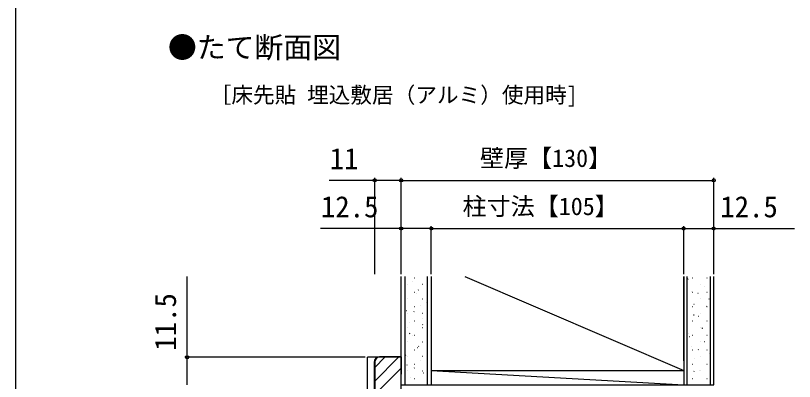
# Model space of a CAD drawing. Units: millimetres, scale not verified. Extents: x -525 to 525, y -783 to 779.
# Drawn here: x -525 to -201.1, y -151.6 to 0.4 of the extents above; entities that cross this region are included whole.
import ezdxf
from ezdxf.enums import TextEntityAlignment as Align

# ---------------------------------------------------------------- set-up
doc = ezdxf.new("R2010")
doc.units = ezdxf.units.MM
doc.header["$LTSCALE"] = 4
for name, color, linetype in [('0-2_USER1', 3, 'Continuous'), ('0-4_YKK_12', 2, 'Continuous'), ('0-7_YKK_D', 6, 'Continuous'), ('0-8_YKK_ZWAK', 7, 'Continuous'), ('0-9_YSS_K', 3, 'Continuous'), ('0-A_YSS_KE', 3, 'Continuous')]:
    doc.layers.add(name, color=color, linetype=linetype)
doc.styles.add('ＭＳ ゴシック', font='')
doc.styles.get('ＭＳ ゴシック').set_extended_font_data('MS Gothic')

msp = doc.modelspace()

# ---------------------------------------------------------------- linework, layer by layer
at = {"layer": '0-4_YKK_12'}
for p in [(-378.631, -274.342), (-373.631, -141.522)]:
    msp.add_line(p, (-378.631, -141.522), dxfattribs=at)
at = {"layer": '0-7_YKK_D'}
for p, q in [((-375.631, -107.022), (-375.631, -67.022)), ((-364.631, -107.022), (-364.631, -67.022)), ((-364.631, -107.022), (-364.631, -67.022)), ((-364.631, -68.022), (-234.631, -68.022)), ((-234.631, -107.022), (-234.631, -67.022)), ((-364.631, -107.022), (-364.631, -87.022)), ((-352.131, -107.022), (-352.131, -87.022)), ((-352.131, -107.022), (-352.131, -87.022)), ((-247.131, -107.022), (-247.131, -87.022)), ((-247.131, -107.022), (-247.131, -87.022)), ((-234.631, -107.022), (-234.631, -87.022)), ((-352.131, -88.022), (-247.131, -88.022)), ((-379.631, -141.522), (-454.631, -141.522))]:
    msp.add_line(p, q, dxfattribs=at)
for points in [[(-364.631, -68.022), (-375.631, -68.022), (-394.522, -68.022)], [(-352.131, -88.022), (-364.631, -88.022), (-398.181, -88.022)], [(-247.131, -88.022), (-234.631, -88.022), (-201.081, -88.022)], [(-453.631, -153.022), (-453.631, -141.522), (-453.631, -107.972)]]:
    msp.add_lwpolyline(points, dxfattribs=at)
for centre in [(-375.631, -68.022), (-364.631, -68.022), (-364.631, -68.022), (-234.631, -68.022), (-364.631, -88.022), (-352.131, -88.022), (-352.131, -88.022), (-247.131, -88.022), (-247.131, -88.022), (-234.631, -88.022), (-453.631, -141.522)]:
    msp.add_circle(centre, 0.637, dxfattribs=at)
at = {"layer": '0-8_YKK_ZWAK'}
msp.add_line((-525, 746.7), (-525, -783.3), dxfattribs=at)
at = {"layer": '0-9_YSS_K'}
for p, q in [((-364.631, -153.022), (-364.631, -108.022)), ((-363.131, -108.022), (-363.131, -153.022)), ((-360.027, -109.844), (-360.008, -109.838)), ((-359.071, -108.469), (-358.971, -108.469)), ((-353.631, -153.022), (-353.631, -108.022)), ((-352.131, -108.022), (-352.131, -143.022)), ((-352.131, -108.022), (-352.131, -153.022)), ((-338.131, -108.022), (-247.131, -147.022)), ((-247.131, -143.022), (-247.131, -108.022)), ((-247.131, -108.022), (-247.131, -153.022)), ((-245.631, -153.022), (-245.631, -108.022)), ((-245.35, -109.009), (-245.331, -109.002)), ((-243.551, -108.469), (-243.451, -108.469)), ((-237.471, -108.469), (-237.371, -108.469)), ((-236.131, -108.022), (-236.131, -153.022)), ((-361.921, -111.219), (-361.821, -111.219)), ((-355.841, -111.219), (-355.741, -111.219)), ((-240.321, -111.219), (-240.221, -111.219)), ((-238.572, -112.29), (-238.553, -112.283)), ((-359.071, -114.449), (-358.971, -114.449)), ((-358.075, -114.835), (-358.056, -114.828)), ((-357.562, -113.584), (-357.395, -113.474)), ((-244.058, -114.233), (-244.039, -114.226)), ((-243.551, -114.449), (-243.451, -114.449)), ((-241.229, -114.941), (-241.062, -114.831)), ((-237.471, -114.449), (-237.371, -114.449)), ((-361.921, -117.199), (-361.821, -117.199)), ((-355.841, -117.199), (-355.741, -117.199)), ((-353.952, -119.031), (-353.786, -118.92)), ((-242.86, -119.491), (-242.842, -119.484)), ((-240.321, -117.199), (-240.221, -117.199)), ((-236.62, -117.281), (-236.601, -117.274)), ((-362.363, -122.036), (-362.345, -122.029)), ((-359.331, -122.591), (-359.164, -122.48)), ((-359.071, -120.429), (-358.971, -120.429)), ((-356.783, -120.059), (-356.764, -120.053)), ((-243.551, -120.429), (-243.451, -120.429)), ((-237.619, -120.387), (-237.452, -120.277)), ((-237.471, -120.429), (-237.371, -120.429)), ((-361.921, -123.179), (-361.821, -123.179)), ((-355.841, -123.179), (-355.741, -123.179)), ((-355.585, -125.317), (-355.566, -125.31)), ((-242.998, -123.947), (-242.831, -123.837)), ((-240.909, -124.481), (-240.89, -124.475)), ((-240.321, -123.179), (-240.221, -123.179)), ((-361.921, -129.159), (-361.821, -129.159)), ((-361.071, -127.26), (-361.053, -127.253)), ((-359.071, -126.409), (-358.971, -126.409)), ((-355.841, -129.159), (-355.741, -129.159)), ((-355.721, -128.037), (-355.555, -127.927)), ((-243.551, -126.409), (-243.451, -126.409)), ((-240.321, -129.159), (-240.221, -129.159)), ((-239.388, -129.394), (-239.221, -129.283)), ((-237.471, -126.409), (-237.371, -126.409)), ((-361.1, -131.597), (-360.933, -131.487)), ((-359.874, -132.518), (-359.855, -132.511)), ((-359.071, -132.389), (-358.971, -132.389)), ((-353.633, -130.308), (-353.631, -130.307)), ((-245.197, -131.682), (-245.178, -131.675)), ((-243.551, -132.389), (-243.451, -132.389)), ((-239.617, -129.706), (-239.598, -129.699)), ((-237.471, -132.389), (-237.371, -132.389)), ((-361.921, -135.139), (-361.821, -135.139)), ((-355.841, -135.139), (-355.741, -135.139)), ((-244.766, -132.954), (-244.6, -132.843)), ((-240.321, -135.139), (-240.221, -135.139)), ((-238.419, -134.963), (-238.4, -134.957)), ((-359.071, -138.369), (-358.971, -138.369)), ((-357.922, -137.508), (-357.903, -137.502)), ((-357.49, -137.043), (-357.323, -136.933)), ((-243.905, -136.906), (-243.886, -136.9)), ((-243.551, -138.369), (-243.451, -138.369)), ((-241.157, -138.4), (-240.99, -138.29)), ((-237.471, -138.369), (-237.371, -138.369)), ((-375.631, -145.741), (-371.412, -141.522)), ((-375.631, -151.398), (-365.755, -141.522)), ((-362.869, -140.603), (-362.702, -140.493)), ((-361.921, -141.119), (-361.821, -141.119)), ((-355.841, -141.119), (-355.741, -141.119)), ((-242.707, -142.164), (-242.688, -142.157)), ((-240.321, -141.119), (-240.221, -141.119)), ((-236.467, -139.954), (-236.448, -139.947)), ((-362.21, -144.709), (-362.191, -144.702)), ((-359.071, -144.349), (-358.971, -144.349)), ((-356.63, -142.733), (-356.611, -142.726)), ((-243.551, -144.349), (-243.451, -144.349)), ((-237.471, -144.349), (-237.371, -144.349)), ((-375.631, -157.055), (-364.631, -146.055)), ((-361.921, -147.099), (-361.821, -147.099)), ((-359.259, -146.05), (-359.092, -145.939)), ((-355.841, -147.099), (-355.741, -147.099)), ((-355.432, -147.99), (-355.413, -147.984)), ((-352.131, -147.022), (-247.131, -147.022)), ((-352.131, -147.022), (-247.131, -153.022)), ((-242.926, -147.406), (-242.759, -147.296)), ((-240.755, -147.155), (-240.736, -147.148)), ((-240.321, -147.099), (-240.221, -147.099)), ((-360.918, -149.933), (-360.899, -149.927)), ((-359.071, -150.329), (-358.971, -150.329)), ((-243.551, -150.329), (-243.451, -150.329)), ((-237.471, -150.329), (-237.371, -150.329))]:
    msp.add_line(p, q, dxfattribs=at)
msp.add_lwpolyline([(-364.631, -153.022), (-234.631, -153.022), (-234.631, -108.022)], dxfattribs=at)
at = {"layer": '0-A_YSS_KE'}
for p, q in [((-375.831, -143.522), (-375.831, -163.522)), ((-375.631, -143.522), (-375.631, -163.522)), ((-364.631, -148.522), (-364.431, -148.522))]:
    msp.add_line(p, q, dxfattribs=at)
for points in [[(-364.431, -148.522), (-364.431, -141.322), (-373.631, -141.322)], [(-373.631, -165.522), (-355.631, -165.522), (-355.631, -158.522), (-364.631, -158.522), (-364.631, -141.522), (-373.631, -141.522)]]:
    msp.add_lwpolyline(points, dxfattribs=at)
for radius in [2.2, 2]:
    msp.add_arc((-373.631, -143.522), radius, 90, 180, dxfattribs=at)

# ---------------------------------------------------------------- texts
at = {"layer": '0-2_USER1', "style": 'ＭＳ ゴシック'}
for s, height, p in [('●たて断面図', 8.798, (-461.636, -19.81)), ('［床先貼 埋込敷居（アルミ）使用時]', 6.598, (-444.25, -37.81))]:
    msp.add_text(s, height=height, dxfattribs=at).set_placement(p, align=Align.BOTTOM_LEFT)
at = {"layer": '0-7_YKK_D', "style": 'ＭＳ ゴシック'}
for s, height, p in [('11', 8.798, (-394.363, -66.022)), ('壁厚【130】', 7.331, (-331.847, -64.658)), ('柱寸法【105】', 7.331, (-339.092, -84.658)), ('12.5', 8.798, (-398.022, -86.022)), ('12.5', 8.798, (-231.922, -86.022))]:
    msp.add_text(s, height=height, dxfattribs=at).set_placement(p, align=Align.BOTTOM_LEFT)
msp.add_text('11.5', height=8.798, rotation=90, dxfattribs=at).set_placement((-455.631, -138.813), align=Align.BOTTOM_LEFT)

doc.saveas('drawing.dxf')
